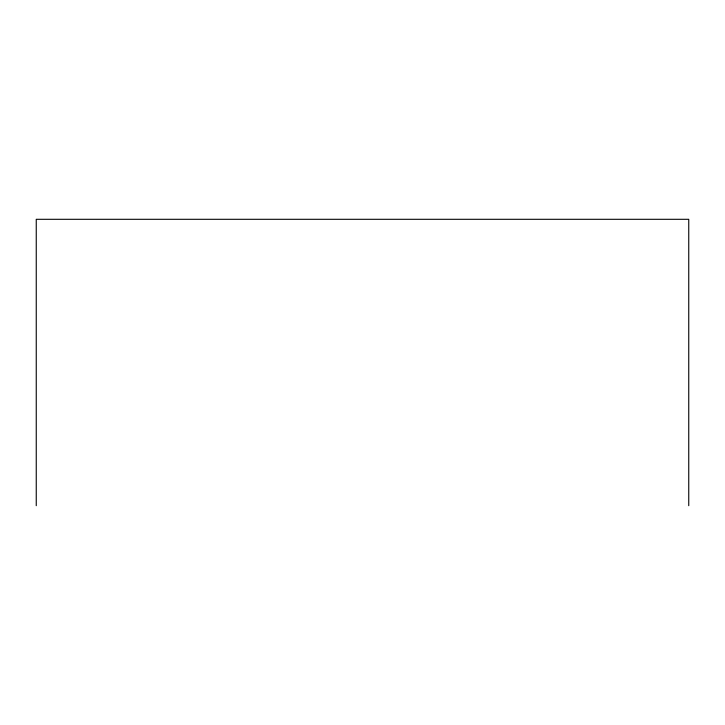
<?xml version="1.0" encoding="UTF-8"?>
<svg xmlns="http://www.w3.org/2000/svg" width="725" height="725" viewBox="0 0 725 725"><rect width="100%" height="100%" fill="white"/><g stroke="black" fill="none" stroke-linecap="round" stroke-linejoin="round"><path stroke-width="1.09" d="M688.75 505.697L688.75 219.303L36.25 219.303L36.25 505.697"/></g></svg>
